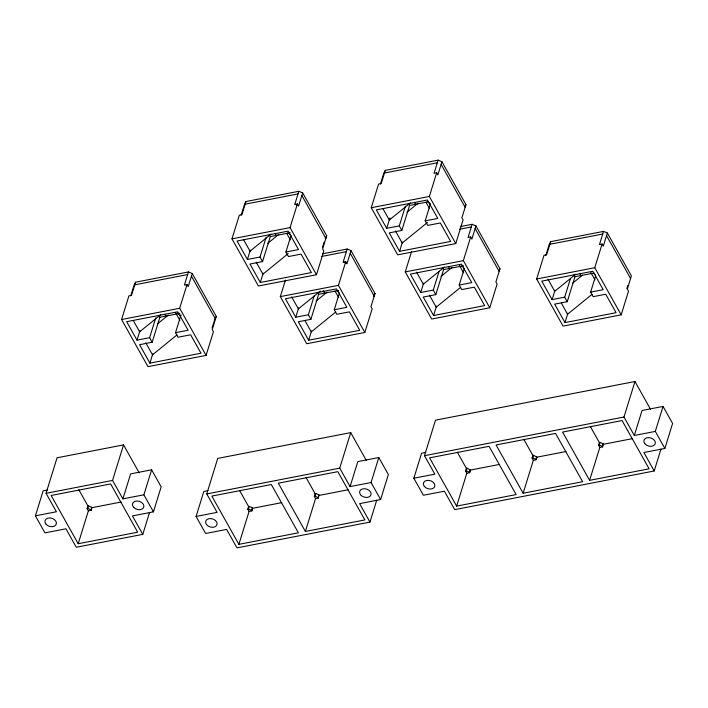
<?xml version="1.0" encoding="UTF-8"?>
<svg xmlns="http://www.w3.org/2000/svg" width="708" height="708" viewBox="0 0 708 708"><rect width="100%" height="100%" fill="white"/><g stroke="black" fill="none" stroke-linecap="round" stroke-linejoin="round"><path stroke-width="1.06" d="M383.081 208.922L389.311 220.029L389.958 217.914M149.565 512.424L142.777 534.363L76.287 547.249L65.941 528.796L44.949 532.867L35.4 515.831L43.135 490.839L47.339 490.025M35.4 515.831L56.401 511.76L46.055 493.308L57.047 457.793L123.546 444.898L139.202 472.838M121.581 319.529L128.909 295.847L131.538 295.342L135.609 282.182L188.452 271.943L192.266 273.562L216.294 316.423L212.223 329.583L213.418 331.707L206.09 355.389L147.99 366.647L121.581 319.529L179.673 308.263L187.001 284.589L184.381 285.094L188.452 271.943M130.759 295.873L134.175 284.82L135.609 282.182M155.742 317.91L149.609 337.698L137.016 340.141L139.901 330.813M78.199 543.735L51.144 495.467L110.643 483.936L137.688 532.195L78.199 543.735L88.376 510.84L87.102 508.574L87.916 505.937L78.862 489.786M87.102 508.574L87.801 508.433L88.615 505.804L91.987 507.671L91.173 510.3L88.376 510.84M91.173 510.3L91.668 507.096M180.991 314.971L175.513 332.68L178.053 337.22L190.656 334.778L200.992 353.23L149.901 363.133L139.564 344.681L152.158 342.238L159.893 317.246L158.875 315.423M122.891 498.875L130.626 473.882L151.627 469.811L143.883 494.804L122.891 498.875L112.545 480.422L123.546 444.898M149.901 363.133L152.786 353.805M192.266 273.562L188.195 286.713L187.001 284.589M231.976 238.87L239.313 215.188L241.932 214.683L246.003 201.523L298.847 191.284L302.67 192.903L326.698 235.773L322.618 248.924L323.813 251.057L316.485 274.739L258.393 285.997L231.976 238.87L290.068 227.613L297.404 203.931L294.776 204.435L298.847 191.284M241.154 215.214L244.579 204.161L246.003 201.523M142.777 534.363L132.431 515.911L153.432 511.84L161.167 486.839L151.627 469.811M212.099 328.008L213.727 322.751M214.046 321.697L214.595 319.936M266.137 237.251L260.013 257.039L247.411 259.482L250.296 250.154M291.068 235.357L285.908 252.021L288.457 256.561L301.05 254.119L311.396 272.571L260.296 282.483L249.959 264.022L262.553 261.588L270.297 236.587L269.279 234.773M260.296 282.483L263.181 273.173M376.753 500.149L369.957 522.088L236.976 547.859L226.631 529.407L205.639 533.478L196.089 516.451L203.824 491.449L208.028 490.635M196.089 516.451L217.091 512.38L206.745 493.927L217.745 458.403L350.726 432.623L366.381 460.563M302.67 192.903L298.599 206.063L297.404 203.931M322.397 253.827L347.194 249.021L351.018 250.641L375.045 293.501L370.965 306.661L372.16 308.785L364.832 332.468L306.741 343.734L280.324 296.608L285.43 280.129M314.157 296.033L308.361 314.777L295.758 317.219L298.652 307.892M322.494 247.358L324.122 242.092M238.888 544.346L211.834 496.087L271.332 484.555L298.378 532.814L238.888 544.346L249.066 511.459L247.791 509.185L248.605 506.556L239.552 490.396M247.791 509.185L248.49 509.052L249.304 506.415L252.367 507.716L251.862 510.91L249.066 511.459M251.862 510.91L252.367 507.716M339.415 293.094L334.256 309.759L336.804 314.299L349.398 311.856L359.744 330.309L308.644 340.212L298.307 321.759L310.901 319.317L318.644 294.324L317.626 292.51M308.644 340.212L311.538 330.884M347.194 249.021L343.123 262.172L345.752 261.668L346.947 263.792L351.018 250.641M364.832 332.468L338.424 285.342L345.752 261.668M371.257 207.727L378.585 184.045L381.205 183.54L385.276 170.38L438.128 160.141L441.942 161.76L465.97 204.621L461.899 217.781L463.094 219.905L455.757 243.587L397.666 254.853L371.257 207.727L429.349 196.461L436.677 172.787L434.048 173.292L438.128 160.141M380.426 184.071L383.851 173.018L385.276 170.38M405.41 206.108L399.285 225.896L386.683 228.339L389.568 219.029M305.378 531.46L278.332 483.192L337.822 471.661L364.868 519.929L305.378 531.46L315.556 498.565L314.281 496.299L315.095 493.662L306.042 477.511M314.281 496.299L314.989 496.158L315.803 493.529L318.857 494.83L318.361 498.025L315.556 498.565M318.361 498.025L318.857 494.83M430.34 204.214L425.181 220.878L427.729 225.418L440.323 222.976L450.669 241.428L399.577 251.331L389.232 232.879L401.834 230.436L409.569 205.444L408.551 203.63M399.577 251.331L402.454 242.021M350.071 486.6L357.805 461.607L378.807 457.536L371.072 482.529L350.071 486.6L339.725 468.147L350.726 432.623M460.262 226.613L472.13 224.321L475.944 225.941L499.972 268.801L495.901 281.961L497.096 284.085L489.768 307.768L431.668 319.034L405.259 271.907L411.631 251.313M441.942 161.76L437.871 174.911L436.677 172.787M439.093 271.332L433.287 290.076L420.694 292.519L423.579 283.191M464.342 268.394L459.191 285.059L461.731 289.599L474.333 287.156L484.67 305.608L433.579 315.511L423.234 297.059L435.836 294.616L443.571 269.624L442.553 267.81M433.579 315.511L436.464 306.183M369.957 522.088L359.62 503.636L380.612 499.565L388.356 474.564L378.807 457.536M472.13 224.321L468.059 237.472L470.678 236.968L471.873 239.092L475.944 225.941M489.768 307.768L463.351 260.641L470.678 236.968M660.998 449.031L654.21 470.97L454.731 509.636L444.394 491.184L423.393 495.255L413.844 478.219L421.587 453.226L425.782 452.412M413.844 478.219L434.845 474.148L424.499 455.695L435.5 420.18L634.97 381.515L650.625 409.445M456.642 506.114L429.588 457.855L489.086 446.323L516.132 494.582L456.642 506.114L466.82 473.227L465.545 470.962L466.36 468.324L457.306 452.173M465.545 470.962L466.245 470.82L467.068 468.192L470.439 470.059L469.625 472.687L466.82 473.227M469.625 472.687L470.121 469.484M536.673 278.987L544.001 255.305L546.629 254.791L550.7 241.64L603.543 231.392L607.358 233.012L631.386 275.881L627.315 289.041L628.509 291.165L621.182 314.848L563.081 326.105L536.673 278.987L594.764 267.721L602.092 244.039L599.472 244.552L603.543 231.392M545.85 255.331L549.266 244.278L550.7 241.64M570.506 278.403L564.701 297.156L552.107 299.599L554.992 290.271M595.755 275.474L590.605 292.139L593.145 296.679L605.747 294.236L616.084 312.688L564.993 322.591L554.656 304.139L567.25 301.696L574.985 276.704L573.967 274.881M564.993 322.591L567.878 313.281M523.132 493.228L496.087 444.969L555.576 433.438L582.622 481.697L523.132 493.228L533.31 460.342L532.044 458.067L532.859 455.439L523.796 439.279M532.044 458.067L532.743 457.934L533.558 455.306L536.93 457.164L536.115 459.802L533.31 460.342M536.115 459.802L536.611 456.598M607.358 233.012L603.287 246.172L602.092 244.039M626.863 288.519L627.837 285.359M589.622 480.343L562.577 432.084L622.067 420.552L649.121 468.811L589.622 480.343L599.809 447.447L598.534 445.182L599.349 442.553L590.295 426.393M598.534 445.182L599.234 445.049L600.048 442.411L603.101 443.712L602.605 446.907L599.809 447.447M602.605 446.907L603.101 443.712M634.315 435.482L642.059 410.49L663.051 406.419L655.316 431.411L634.315 435.482L623.978 417.03L634.97 381.515M654.21 470.97L643.864 452.518L664.865 448.447L672.6 423.455L663.051 406.419M214.86 319.06L216.294 316.423M325.264 238.41L326.698 235.773M373.612 296.139L375.045 293.501M465.014 206.382L465.97 204.621M499.016 270.562L499.972 268.801M160.707 314.688L139.635 331.831L133.414 320.724M271.111 234.029L250.03 251.172L243.809 240.065M176.965 334.937L152.521 354.823L145.777 342.796M288.209 253.597L262.925 274.164L256.181 262.137M389.311 220.029L410.383 202.886M320.299 291.077L298.378 308.909L291.643 296.873M427.482 222.454L402.197 243.021L395.453 230.994M335.716 312.016L311.272 331.902L305.042 320.795M444.385 267.066L423.313 284.209L416.57 272.173M460.642 287.315L436.199 307.201L429.455 295.174M575.799 274.146L554.727 291.289L547.983 279.253M592.03 294.333L567.586 314.219L561.356 303.121M157.335 323.999L168.309 315.104M267.739 243.34L278.704 234.445M407.012 212.196L417.977 203.302M316.087 301.077L327.052 292.183M441.013 276.377L451.987 267.482M572.4 283.395L582.525 275.191M384.462 173.009L437.314 162.769M245.189 204.161L298.033 193.912M409.569 205.444L428.437 201.789M270.297 236.587L290.245 232.72M425.181 220.878L437.783 218.436L427.437 199.983L376.346 209.887L386.683 228.339M285.908 252.021L298.502 249.579L288.165 231.127L237.074 241.03L247.411 259.482M134.794 284.811L187.638 274.571M459.448 229.25L471.316 226.949M321.582 256.455L346.38 251.65M159.893 317.246L179.841 313.379M405.259 271.907L463.351 260.641M280.324 296.608L338.424 285.342M549.886 244.269L602.729 234.029M443.571 269.624L463.519 265.757M318.644 294.324L338.592 290.457M175.513 332.68L188.107 330.238L177.77 311.786L126.67 321.689L137.016 340.141M459.191 285.059L471.785 282.616L461.439 264.164L410.348 274.067L420.694 292.519M334.256 309.759L346.849 307.316L336.512 288.864L285.421 298.767L295.758 317.219M574.985 276.704L593.862 273.04M590.605 292.139L603.198 289.696L592.861 271.244L541.762 281.147L552.107 299.599M46.055 493.308L112.545 480.422M87.916 505.937L88.615 505.804M91.987 507.671L121.095 502.025M206.745 493.927L339.725 468.147M424.499 455.695L623.978 417.03M248.605 506.556L249.304 506.415M315.095 493.662L315.803 493.529M252.676 508.282L281.784 502.645M319.175 495.396L348.274 489.75M466.36 468.324L467.068 468.192M532.859 455.439L533.558 455.306M599.349 442.553L600.048 442.411M470.439 470.059L499.538 464.413M536.93 457.164L566.028 451.527M603.42 444.279L632.518 438.633M295.298 204.338L298.36 205.63M343.654 262.075L346.708 263.367M599.234 445.049L602.287 446.341M532.743 457.934L535.797 459.226M466.245 470.82L469.307 472.121M314.989 496.158L318.042 497.459M248.49 509.052L251.544 510.344M87.801 508.433L90.854 509.733M593.41 273.208L595.065 274.615M427.198 201.311L430.508 204.108M462.023 266.19L463.678 267.589M287.917 232.454L290.404 234.56M337.096 290.891L338.751 292.289M177.522 313.113L180.832 315.91M606.544 235.649L630.571 278.51M594.764 267.721L621.182 314.848M590.826 272.483L594.959 279.864M579.923 273.731L580.941 275.545M655.316 431.411L664.865 448.447M564.701 297.156L567.25 301.696M441.128 164.389L465.156 207.258M475.13 228.569L499.158 271.438M429.349 196.461L455.757 243.587M425.951 202.205L429.57 208.665M459.439 265.465L463.581 272.846M414.499 202.47L415.516 204.293M448.5 266.651L449.527 268.474M399.285 225.896L401.834 230.436M433.287 290.076L435.836 294.616M350.203 253.269L374.231 296.139M301.856 195.532L325.875 238.401M335.026 291.085L338.645 297.546M290.068 227.613L316.485 274.739M323.06 290.448L324.591 293.174M286.678 233.348L290.298 239.808M275.226 233.622L276.244 235.437M308.361 314.777L310.901 319.317M260.013 257.039L262.553 261.588M371.072 482.529L380.612 499.565M191.452 276.191L215.48 319.06M179.673 308.263L206.09 355.389M175.761 313.078L179.903 320.459M164.831 314.272L165.849 316.087M149.609 337.698L152.158 342.238M143.883 494.804L153.432 511.84M424.296 486.361A5.894 4.204 17.2 0 0 434.269 487.378A5.894 4.204 17.2 0 0 428.791 480.36A5.894 4.204 17.2 0 0 424.296 486.361M644.767 443.624A5.894 4.204 17.2 0 0 654.741 444.642A5.894 4.204 17.2 0 0 649.263 437.624A5.894 4.204 17.2 0 0 644.767 443.624M206.541 524.584A5.894 4.204 17.2 0 0 216.515 525.61A5.894 4.204 17.2 0 0 211.028 518.592A5.894 4.204 17.2 0 0 206.541 524.584M360.522 494.742A5.894 4.204 17.2 0 0 370.496 495.759A5.894 4.204 17.2 0 0 365.009 488.741A5.894 4.204 17.2 0 0 360.522 494.742M133.803 507.539A5.894 4.204 17.2 0 0 143.609 507.548A5.894 4.204 17.2 0 0 137.069 500.981A5.894 4.204 17.2 0 0 133.803 507.539M45.852 523.973A5.894 4.204 17.2 0 0 55.826 524.991A5.894 4.204 17.2 0 0 50.339 517.973A5.894 4.204 17.2 0 0 45.852 523.973"/></g></svg>
